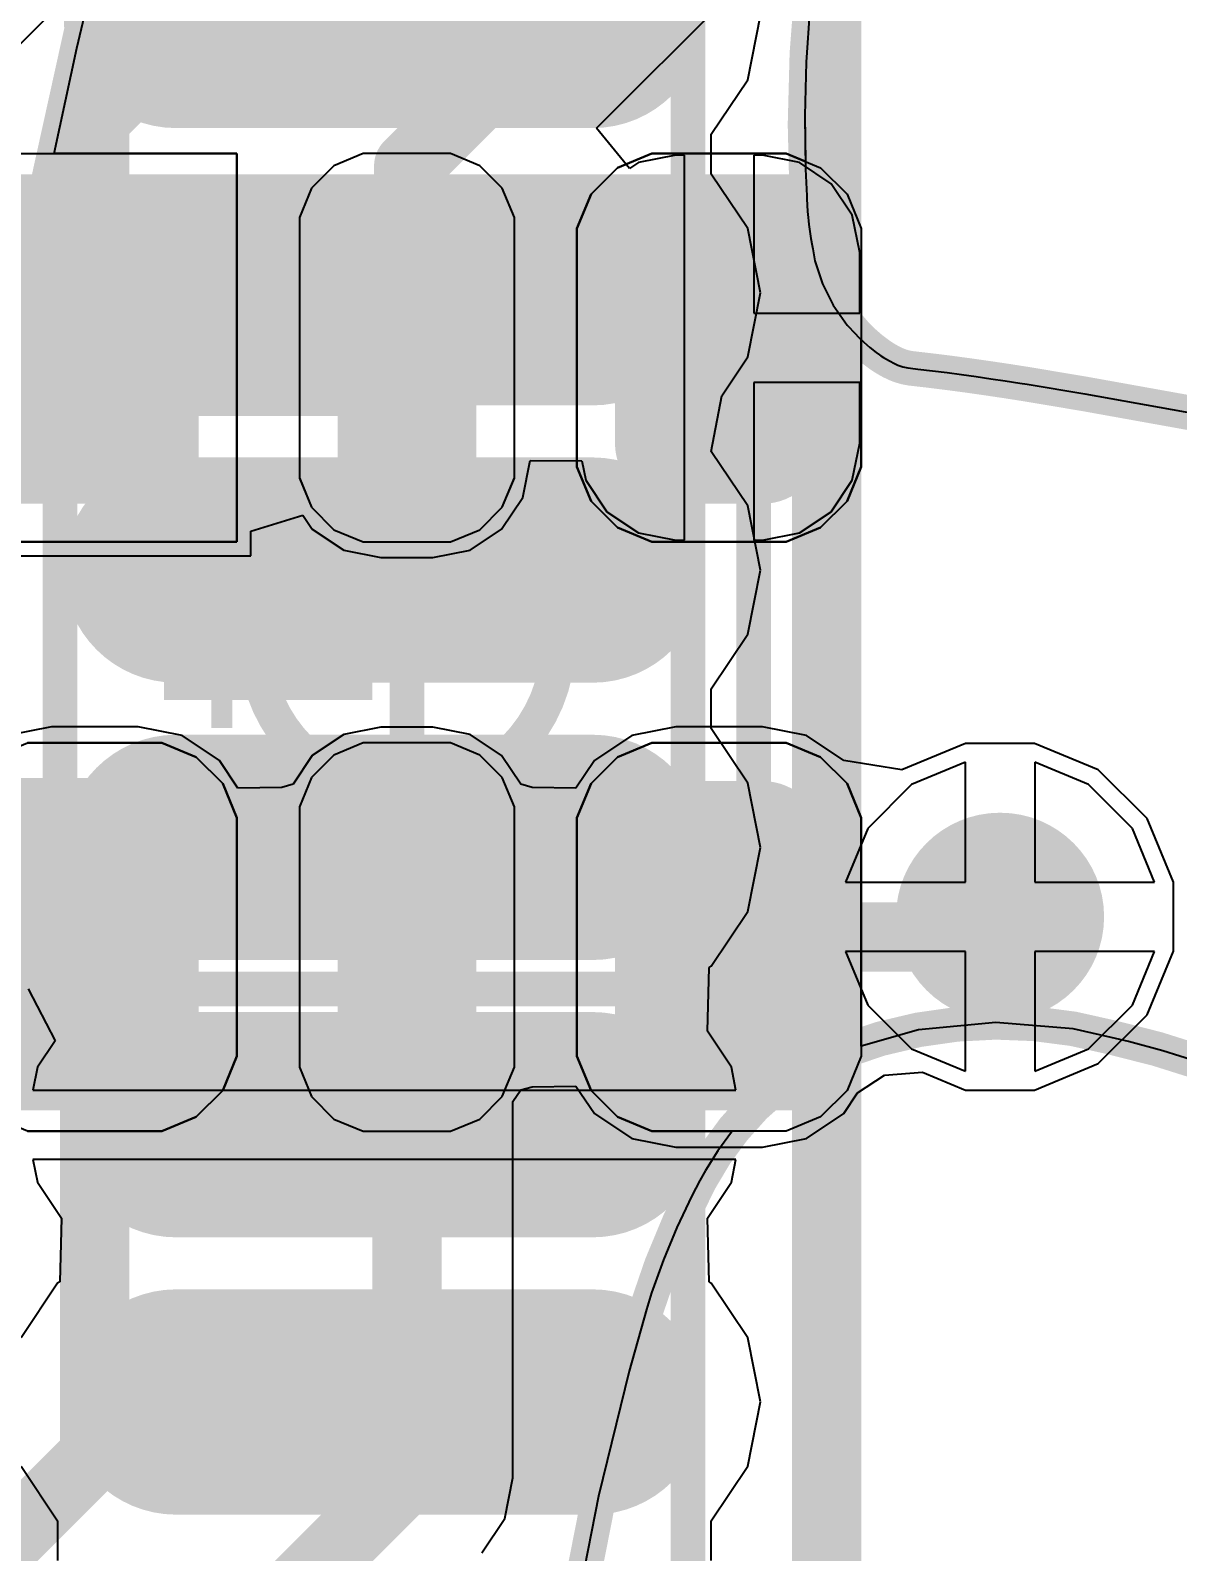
# Model space of a CAD drawing. Header units: inches. Extents: x -52 to 109, y 0 to 35.
# Drawn here: x 60.705 to 64.012, y 10.168 to 14.557 of the extents above; entities that cross this region are included whole.
import ezdxf

# ---------------------------------------------------------------- set-up
doc = ezdxf.new("R2010")
doc.units = ezdxf.units.IN
for name, color, linetype in [('Bottom 3D Body', 216, 'Continuous'), ('Bottom Layer', 5, 'Continuous'), ('Bottom Overlay', 54, 'Continuous'), ('Bottom Paste', 16, 'Continuous'), ('Bottom Solder', 6, 'Continuous'), ('Mechanical 1', 6, 'Continuous'), ('Mechanical 4', 56, 'Continuous'), ('Top Component Outline', 56, 'Continuous'), ('Top Courtyard', 56, 'Continuous'), ('Top Layer', 1, 'Continuous'), ('Top Overlay', 2, 'Continuous'), ('Top Paste', 8, 'Continuous'), ('Top Solder', 216, 'Continuous'), ('Via Holes', 16, 'Continuous')]:
    doc.layers.add(name, color=color, linetype=linetype)
doc.styles.add('Arial', font='', dxfattribs={"height": 0.2})
doc.styles.get('Arial').set_extended_font_data('Arial')

# ---------------------------------------------------------------- blocks, each defined once
blk = doc.blocks.new('APA_RGB_LED_2020_373')
at = {"layer": 'Top Layer'}
h = blk.add_hatch(color=1, dxfattribs=at)
edge = h.paths.add_edge_path()
edge.add_arc((-1.125, 1.025), 0.125, 90, 180)
edge.add_line((-1.25, 1.025), (-1.25, 0.775))
edge.add_arc((-1.125, 0.775), 0.125, 180, 270)
edge.add_line((-1.125, 0.65), (-0.575, 0.65))
edge.add_arc((-0.575, 0.775), 0.125, 270, 360)
edge.add_line((-0.45, 0.775), (-0.45, 1.025))
edge.add_arc((-0.575, 1.025), 0.125, 0, 90)
edge.add_line((-0.575, 1.15), (-1.125, 1.15))
h = blk.add_hatch(color=1, dxfattribs=at)
edge = h.paths.add_edge_path()
edge.add_arc((0.575, 1.025), 0.125, 90, 180)
edge.add_line((0.45, 1.025), (0.45, 0.775))
edge.add_arc((0.575, 0.775), 0.125, 180, 270)
edge.add_line((0.575, 0.65), (1.125, 0.65))
edge.add_arc((1.125, 0.775), 0.125, 270, 360)
edge.add_line((1.25, 0.775), (1.25, 1.025))
edge.add_arc((1.125, 1.025), 0.125, 0, 90)
edge.add_line((1.125, 1.15), (0.575, 1.15))
h = blk.add_hatch(color=1, dxfattribs=at)
edge = h.paths.add_edge_path()
edge.add_arc((-1.175, 0.075), 0.075, 90, 180)
edge.add_line((-1.25, 0.075), (-1.25, -0.075))
edge.add_arc((-1.175, -0.075), 0.075, 180, 270)
edge.add_line((-1.175, -0.15), (-0.525, -0.15))
edge.add_arc((-0.525, -0.075), 0.075, 270, 360)
edge.add_line((-0.45, -0.075), (-0.45, 0.075))
edge.add_arc((-0.525, 0.075), 0.075, 0, 90)
edge.add_line((-0.525, 0.15), (-1.175, 0.15))
h = blk.add_hatch(color=1, dxfattribs=at)
edge = h.paths.add_edge_path()
edge.add_arc((0.525, 0.075), 0.075, 90, 180)
edge.add_line((0.45, 0.075), (0.45, -0.075))
edge.add_arc((0.525, -0.075), 0.075, 180, 270)
edge.add_line((0.525, -0.15), (1.175, -0.15))
edge.add_arc((1.175, -0.075), 0.075, 270, 360)
edge.add_line((1.25, -0.075), (1.25, 0.075))
edge.add_arc((1.175, 0.075), 0.075, 0, 90)
edge.add_line((1.175, 0.15), (0.525, 0.15))
blk.add_hatch(color=1, dxfattribs=at).paths.add_polyline_path([(-1.25, -0.65), (-0.45, -0.65), (-0.45, -1.15), (-1.25, -1.15)])
h = blk.add_hatch(color=1, dxfattribs=at)
edge = h.paths.add_edge_path()
edge.add_arc((0.575, -0.775), 0.125, 90, 180)
edge.add_line((0.45, -0.775), (0.45, -1.025))
edge.add_arc((0.575, -1.025), 0.125, 180, 270)
edge.add_line((0.575, -1.15), (1.125, -1.15))
edge.add_arc((1.125, -1.025), 0.125, 270, 360)
edge.add_line((1.25, -1.025), (1.25, -0.775))
edge.add_arc((1.125, -0.775), 0.125, 0, 90)
edge.add_line((1.125, -0.65), (0.575, -0.65))
at = {"layer": 'Top Paste'}
h = blk.add_hatch(color=8, dxfattribs=at)
edge = h.paths.add_edge_path()
edge.add_arc((-1.125, 1.025), 0.125, 90, 180)
edge.add_line((-1.25, 1.025), (-1.25, 0.775))
edge.add_arc((-1.125, 0.775), 0.125, 180, 270)
edge.add_line((-1.125, 0.65), (-0.575, 0.65))
edge.add_arc((-0.575, 0.775), 0.125, 270, 360)
edge.add_line((-0.45, 0.775), (-0.45, 1.025))
edge.add_arc((-0.575, 1.025), 0.125, 0, 90)
edge.add_line((-0.575, 1.15), (-1.125, 1.15))
h = blk.add_hatch(color=8, dxfattribs=at)
edge = h.paths.add_edge_path()
edge.add_arc((0.575, 1.025), 0.125, 90, 180)
edge.add_line((0.45, 1.025), (0.45, 0.775))
edge.add_arc((0.575, 0.775), 0.125, 180, 270)
edge.add_line((0.575, 0.65), (1.125, 0.65))
edge.add_arc((1.125, 0.775), 0.125, 270, 360)
edge.add_line((1.25, 0.775), (1.25, 1.025))
edge.add_arc((1.125, 1.025), 0.125, 0, 90)
edge.add_line((1.125, 1.15), (0.575, 1.15))
h = blk.add_hatch(color=8, dxfattribs=at)
edge = h.paths.add_edge_path()
edge.add_arc((-1.175, 0.075), 0.075, 90, 180)
edge.add_line((-1.25, 0.075), (-1.25, -0.075))
edge.add_arc((-1.175, -0.075), 0.075, 180, 270)
edge.add_line((-1.175, -0.15), (-0.525, -0.15))
edge.add_arc((-0.525, -0.075), 0.075, 270, 360)
edge.add_line((-0.45, -0.075), (-0.45, 0.075))
edge.add_arc((-0.525, 0.075), 0.075, 0, 90)
edge.add_line((-0.525, 0.15), (-1.175, 0.15))
h = blk.add_hatch(color=8, dxfattribs=at)
edge = h.paths.add_edge_path()
edge.add_arc((0.525, 0.075), 0.075, 90, 180)
edge.add_line((0.45, 0.075), (0.45, -0.075))
edge.add_arc((0.525, -0.075), 0.075, 180, 270)
edge.add_line((0.525, -0.15), (1.175, -0.15))
edge.add_arc((1.175, -0.075), 0.075, 270, 360)
edge.add_line((1.25, -0.075), (1.25, 0.075))
edge.add_arc((1.175, 0.075), 0.075, 0, 90)
edge.add_line((1.175, 0.15), (0.525, 0.15))
blk.add_hatch(color=8, dxfattribs=at).paths.add_polyline_path([(-1.25, -0.65), (-0.45, -0.65), (-0.45, -1.15), (-1.25, -1.15)])
h = blk.add_hatch(color=8, dxfattribs=at)
edge = h.paths.add_edge_path()
edge.add_arc((0.575, -0.775), 0.125, 90, 180)
edge.add_line((0.45, -0.775), (0.45, -1.025))
edge.add_arc((0.575, -1.025), 0.125, 180, 270)
edge.add_line((0.575, -1.15), (1.125, -1.15))
edge.add_arc((1.125, -1.025), 0.125, 270, 360)
edge.add_line((1.25, -1.025), (1.25, -0.775))
edge.add_arc((1.125, -0.775), 0.125, 0, 90)
edge.add_line((1.125, -0.65), (0.575, -0.65))
at = {"layer": 'Top Solder'}
h = blk.add_hatch(color=216, dxfattribs=at)
edge = h.paths.add_edge_path()
edge.add_arc((-1.125, 1.025), 0.175, 90, 180)
edge.add_line((-1.3, 1.025), (-1.3, 0.775))
edge.add_arc((-1.125, 0.775), 0.175, 180, 270)
edge.add_line((-1.125, 0.6), (-0.575, 0.6))
edge.add_arc((-0.575, 0.775), 0.175, 270, 360)
edge.add_line((-0.4, 0.775), (-0.4, 1.025))
edge.add_arc((-0.575, 1.025), 0.175, 0, 90)
edge.add_line((-0.575, 1.2), (-1.125, 1.2))
h = blk.add_hatch(color=216, dxfattribs=at)
edge = h.paths.add_edge_path()
edge.add_arc((0.575, 1.025), 0.175, 90, 180)
edge.add_line((0.4, 1.025), (0.4, 0.775))
edge.add_arc((0.575, 0.775), 0.175, 180, 270)
edge.add_line((0.575, 0.6), (1.125, 0.6))
edge.add_arc((1.125, 0.775), 0.175, 270, 360)
edge.add_line((1.3, 0.775), (1.3, 1.025))
edge.add_arc((1.125, 1.025), 0.175, 0, 90)
edge.add_line((1.125, 1.2), (0.575, 1.2))
h = blk.add_hatch(color=216, dxfattribs=at)
edge = h.paths.add_edge_path()
edge.add_arc((-1.175, 0.075), 0.125, 90, 180)
edge.add_line((-1.3, 0.075), (-1.3, -0.075))
edge.add_arc((-1.175, -0.075), 0.125, 180, 270)
edge.add_line((-1.175, -0.2), (-0.525, -0.2))
edge.add_arc((-0.525, -0.075), 0.125, 270, 360)
edge.add_line((-0.4, -0.075), (-0.4, 0.075))
edge.add_arc((-0.525, 0.075), 0.125, 0, 90)
edge.add_line((-0.525, 0.2), (-1.175, 0.2))
h = blk.add_hatch(color=216, dxfattribs=at)
edge = h.paths.add_edge_path()
edge.add_arc((0.525, 0.075), 0.125, 90, 180)
edge.add_line((0.4, 0.075), (0.4, -0.075))
edge.add_arc((0.525, -0.075), 0.125, 180, 270)
edge.add_line((0.525, -0.2), (1.175, -0.2))
edge.add_arc((1.175, -0.075), 0.125, 270, 360)
edge.add_line((1.3, -0.075), (1.3, 0.075))
edge.add_arc((1.175, 0.075), 0.125, 0, 90)
edge.add_line((1.175, 0.2), (0.525, 0.2))
blk.add_hatch(color=216, dxfattribs=at).paths.add_polyline_path([(-1.3, -0.6), (-0.4, -0.6), (-0.4, -1.2), (-1.3, -1.2)])
h = blk.add_hatch(color=216, dxfattribs=at)
edge = h.paths.add_edge_path()
edge.add_arc((0.575, -0.775), 0.175, 90, 180)
edge.add_line((0.4, -0.775), (0.4, -1.025))
edge.add_arc((0.575, -1.025), 0.175, 180, 270)
edge.add_line((0.575, -1.2), (1.125, -1.2))
edge.add_arc((1.125, -1.025), 0.175, 270, 360)
edge.add_line((1.3, -1.025), (1.3, -0.775))
edge.add_arc((1.125, -0.775), 0.175, 0, 90)
edge.add_line((1.125, -0.6), (0.575, -0.6))
at = {"layer": 'Top Component Outline'}
for points in [[(1, 1, 0.1, 0.1, 0), (-1, 1, 0.1, 0.1, 0)], [(-1, -1, 0.1, 0.1, 0), (-1, 1, 0.1, 0.1, 0)], [(1, -1, 0.1, 0.1, 0), (1, 1, 0.1, 0.1, 0)], [(1, -1, 0.1, 0.1, 0), (-1, -1, 0.1, 0.1, 0)]]:
    blk.add_lwpolyline(points, format="xyseb", dxfattribs=at)
for points in [[(-1.025, 1, 0.05, 0.05, 1), (-0.975, 1, 0.05, 0.05, 1)], [(-1.025, 1, 0.05, 0.05, 1), (-0.975, 1, 0.05, 0.05, 1)], [(0.975, 1, 0.05, 0.05, 1), (1.025, 1, 0.05, 0.05, 1)], [(0.975, 1, 0.05, 0.05, 1), (1.025, 1, 0.05, 0.05, 1)], [(-1.025, -1, 0.05, 0.05, 1), (-0.975, -1, 0.05, 0.05, 1)], [(-1.025, -1, 0.05, 0.05, 1), (-0.975, -1, 0.05, 0.05, 1)], [(0.975, -1, 0.05, 0.05, 1), (1.025, -1, 0.05, 0.05, 1)], [(0.975, -1, 0.05, 0.05, 1), (1.025, -1, 0.05, 0.05, 1)]]:
    blk.add_lwpolyline(points, format="xyseb", close=True, dxfattribs=at)
at = {"layer": 'Top Courtyard'}
for points in [[(-1.3, -1.2, 0.1, 0.1, 0), (-1.3, 1.2, 0.1, 0.1, 0)], [(1.3, 1.2, 0.1, 0.1, 0), (-1.3, 1.2, 0.1, 0.1, 0)], [(1.3, -1.2, 0.1, 0.1, 0), (1.3, 1.2, 0.1, 0.1, 0)], [(0, -0.5, 0.1, 0.1, 0), (0, 0.5, 0.1, 0.1, 0)], [(0.5, 0, 0.1, 0.1, 0), (-0.5, 0, 0.1, 0.1, 0)], [(1.3, -1.2, 0.1, 0.1, 0), (-1.3, -1.2, 0.1, 0.1, 0)]]:
    blk.add_lwpolyline(points, format="xyseb", dxfattribs=at)
for points in [[(-1.325, 1.2, 0.05, 0.05, 1), (-1.275, 1.2, 0.05, 0.05, 1)], [(-1.325, 1.2, 0.05, 0.05, 1), (-1.275, 1.2, 0.05, 0.05, 1)], [(1.275, 1.2, 0.05, 0.05, 1), (1.325, 1.2, 0.05, 0.05, 1)], [(1.275, 1.2, 0.05, 0.05, 1), (1.325, 1.2, 0.05, 0.05, 1)], [(-0.025, 0.5, 0.05, 0.05, 1), (0.025, 0.5, 0.05, 0.05, 1)], [(-0.525, 0, 0.05, 0.05, 1), (-0.475, 0, 0.05, 0.05, 1)], [(0.475, 0, 0.05, 0.05, 1), (0.525, 0, 0.05, 0.05, 1)], [(-0.025, -0.5, 0.05, 0.05, 1), (0.025, -0.5, 0.05, 0.05, 1)], [(-1.325, -1.2, 0.05, 0.05, 1), (-1.275, -1.2, 0.05, 0.05, 1)], [(-1.325, -1.2, 0.05, 0.05, 1), (-1.275, -1.2, 0.05, 0.05, 1)], [(1.275, -1.2, 0.05, 0.05, 1), (1.325, -1.2, 0.05, 0.05, 1)], [(1.275, -1.2, 0.05, 0.05, 1), (1.325, -1.2, 0.05, 0.05, 1)]]:
    blk.add_lwpolyline(points, format="xyseb", close=True, dxfattribs=at)
at = {"layer": 'Top Overlay'}
for p, q in [((-1.2929, 1.2689), (-1.1937, 1.31)), ((-1.1937, 1.31), (-1.14, 1.31)), ((-1.14, 1.31), (-1.14, 1.31)), ((-1.14, 1.31), (-0.56, 1.31)), ((-0.56, 1.31), (-0.5063, 1.31)), ((-0.5063, 1.31), (-0.4071, 1.2689)), ((0.4071, 1.2689), (0.5063, 1.31)), ((0.5063, 1.31), (0.56, 1.31)), ((0.56, 1.31), (0.56, 1.31)), ((0.56, 1.31), (1.14, 1.31)), ((1.14, 1.31), (1.1937, 1.31)), ((1.1937, 1.31), (1.2929, 1.2689)), ((-1.3689, 1.1929), (-1.2929, 1.2689)), ((-0.4071, 1.2689), (-0.3311, 1.1929)), ((0.3311, 1.1929), (0.4071, 1.2689)), ((1.2929, 1.2689), (1.3689, 1.1929)), ((-1.41, 1.0937), (-1.3689, 1.1929)), ((-0.3311, 1.1929), (-0.29, 1.0937)), ((0.29, 1.0937), (0.3311, 1.1929)), ((1.3689, 1.1929), (1.41, 1.0937)), ((-1.41, 1.04), (-1.41, 1.0937)), ((-0.29, 1.0937), (-0.29, 1.04)), ((0.29, 1.04), (0.29, 1.0937)), ((1.41, 1.0937), (1.41, 1.04)), ((-1.41, 0.76), (-1.41, 1.04)), ((-0.29, 1.04), (-0.29, 1.04)), ((-0.29, 1.04), (-0.29, 0.76)), ((0.29, 0.76), (0.29, 1.04)), ((1.41, 1.04), (1.41, 1.04)), ((1.41, 1.04), (1.41, 0.76)), ((-1.41, 0.76), (-1.41, 0.76)), ((-1.41, 0.7063), (-1.41, 0.76)), ((-0.29, 0.76), (-0.29, 0.7063)), ((0.29, 0.76), (0.29, 0.76)), ((0.29, 0.7063), (0.29, 0.76)), ((1.41, 0.76), (1.41, 0.7063)), ((-1.3689, 0.6071), (-1.41, 0.7063)), ((-0.29, 0.7063), (-0.3311, 0.6071)), ((0.3311, 0.6071), (0.29, 0.7063)), ((1.41, 0.7063), (1.3689, 0.6071)), ((-1.2929, 0.5311), (-1.3689, 0.6071)), ((-0.3311, 0.6071), (-0.4071, 0.5311)), ((0.4071, 0.5311), (0.3311, 0.6071)), ((1.3689, 0.6071), (1.2929, 0.5311)), ((-1.1937, 0.49), (-1.2929, 0.5311)), ((-0.4071, 0.5311), (-0.5063, 0.49)), ((0.5063, 0.49), (0.4071, 0.5311)), ((1.2929, 0.5311), (1.1937, 0.49)), ((-1.14, 0.49), (-1.1937, 0.49)), ((-0.56, 0.49), (-1.14, 0.49)), ((-0.5063, 0.49), (-0.56, 0.49)), ((-0.56, 0.49), (-0.56, 0.49)), ((0.56, 0.49), (0.5063, 0.49)), ((1.14, 0.49), (0.56, 0.49)), ((1.1937, 0.49), (1.14, 0.49)), ((1.14, 0.49), (1.14, 0.49)), ((-1.2258, 0.31), (-1.3103, 0.275)), ((-1.18, 0.31), (-1.2258, 0.31)), ((-0.52, 0.31), (-1.18, 0.31)), ((-0.4742, 0.31), (-0.52, 0.31)), ((-0.52, 0.31), (-0.52, 0.31)), ((-0.3897, 0.275), (-0.4742, 0.31)), ((0.4743, 0.31), (0.3897, 0.275)), ((0.52, 0.31), (0.4743, 0.31)), ((1.18, 0.31), (0.52, 0.31)), ((1.2258, 0.31), (1.18, 0.31)), ((1.18, 0.31), (1.18, 0.31)), ((1.3103, 0.275), (1.2258, 0.31)), ((-1.3103, 0.275), (-1.375, 0.2103)), ((-0.325, 0.2103), (-0.3897, 0.275)), ((0.3897, 0.275), (0.325, 0.2103)), ((1.375, 0.2103), (1.3103, 0.275)), ((-1.375, 0.2103), (-1.41, 0.1257)), ((-0.29, 0.1257), (-0.325, 0.2103)), ((0.325, 0.2103), (0.29, 0.1257)), ((1.41, 0.1257), (1.375, 0.2103)), ((-1.41, 0.1257), (-1.41, 0.08)), ((-0.29, 0.08), (-0.29, 0.1257)), ((0.29, 0.1257), (0.29, 0.08)), ((1.41, 0.08), (1.41, 0.1257)), ((-1.41, 0.08), (-1.41, -0.08)), ((-1.41, 0.08), (-1.41, 0.08)), ((-0.29, -0.08), (-0.29, 0.08)), ((0.29, 0.08), (0.29, -0.08)), ((0.29, 0.08), (0.29, 0.08)), ((1.41, -0.08), (1.41, 0.08)), ((-1.41, -0.08), (-1.41, -0.1258)), ((-0.29, -0.1258), (-0.29, -0.08)), ((-0.29, -0.08), (-0.29, -0.08)), ((0.29, -0.08), (0.29, -0.1258)), ((1.41, -0.1258), (1.41, -0.08)), ((1.41, -0.08), (1.41, -0.08)), ((-1.41, -0.1258), (-1.375, -0.2103)), ((-0.325, -0.2103), (-0.29, -0.1258)), ((0.29, -0.1258), (0.325, -0.2103)), ((1.375, -0.2103), (1.41, -0.1258)), ((-1.375, -0.2103), (-1.3103, -0.275)), ((-0.3897, -0.275), (-0.325, -0.2103)), ((0.325, -0.2103), (0.3897, -0.275)), ((1.3103, -0.275), (1.375, -0.2103)), ((-1.3103, -0.275), (-1.2258, -0.31)), ((-0.4742, -0.31), (-0.3897, -0.275)), ((0.3897, -0.275), (0.4743, -0.31)), ((1.2258, -0.31), (1.3103, -0.275)), ((-1.2258, -0.31), (-1.18, -0.31)), ((-1.18, -0.31), (-1.18, -0.31)), ((-1.18, -0.31), (-0.52, -0.31)), ((-0.52, -0.31), (-0.4742, -0.31)), ((0.4743, -0.31), (0.52, -0.31)), ((0.52, -0.31), (0.52, -0.31)), ((0.52, -0.31), (1.18, -0.31)), ((1.18, -0.31), (1.2258, -0.31)), ((-1.41, -1.31), (-1.41, -0.49)), ((-1.41, -0.49), (-0.29, -0.49)), ((-0.29, -0.49), (-0.29, -1.31)), ((0.4071, -0.5311), (0.5063, -0.49)), ((0.5063, -0.49), (0.56, -0.49)), ((0.56, -0.49), (0.56, -0.49)), ((0.56, -0.49), (1.14, -0.49)), ((1.14, -0.49), (1.1937, -0.49)), ((1.1937, -0.49), (1.2929, -0.5311)), ((0.3311, -0.6071), (0.4071, -0.5311)), ((1.2929, -0.5311), (1.3689, -0.6071)), ((0.29, -0.7063), (0.3311, -0.6071)), ((1.3689, -0.6071), (1.41, -0.7063)), ((0.29, -0.76), (0.29, -0.7063)), ((1.41, -0.7063), (1.41, -0.76)), ((0.29, -1.04), (0.29, -0.76)), ((1.41, -0.76), (1.41, -0.76)), ((1.41, -0.76), (1.41, -1.04)), ((0.29, -1.04), (0.29, -1.04)), ((0.29, -1.0937), (0.29, -1.04)), ((1.41, -1.04), (1.41, -1.0937)), ((0.3311, -1.1929), (0.29, -1.0937)), ((1.41, -1.0937), (1.3689, -1.1929)), ((0.4071, -1.2689), (0.3311, -1.1929)), ((1.3689, -1.1929), (1.2929, -1.2689)), ((0.5063, -1.31), (0.4071, -1.2689)), ((1.2929, -1.2689), (1.1937, -1.31)), ((-0.29, -1.31), (-1.41, -1.31)), ((0.56, -1.31), (0.5063, -1.31)), ((1.14, -1.31), (0.56, -1.31)), ((1.1937, -1.31), (1.14, -1.31)), ((1.14, -1.31), (1.14, -1.31))]:
    blk.add_line(p, q, dxfattribs=at)
at = {"layer": 'Top Courtyard', "style": 'Arial'}
blk.add_text('D47', height=0.6, dxfattribs=at).set_placement((-0.8, -0.7))
blk = doc.blocks.new('TQFP80P1200X1200X120_44N_B_447')
at = {"layer": 'Bottom Layer'}
h = blk.add_hatch(color=5, dxfattribs=at)
edge = h.paths.add_edge_path()
edge.add_arc((-2.4, -6.475), 0.275, 180, 360)
edge.add_line((-2.125, -6.475), (-2.125, -5.275))
edge.add_arc((-2.4, -5.275), 0.275, 0, 180)
edge.add_line((-2.675, -5.275), (-2.675, -6.475))
h = blk.add_hatch(color=5, dxfattribs=at)
edge = h.paths.add_edge_path()
edge.add_arc((-1.6, -6.475), 0.275, 180, 360)
edge.add_line((-1.325, -6.475), (-1.325, -5.275))
edge.add_arc((-1.6, -5.275), 0.275, 0, 180)
edge.add_line((-1.875, -5.275), (-1.875, -6.475))
h = blk.add_hatch(color=5, dxfattribs=at)
edge = h.paths.add_edge_path()
edge.add_arc((-0.8, -6.475), 0.275, 180, 360)
edge.add_line((-0.525, -6.475), (-0.525, -5.275))
edge.add_arc((-0.8, -5.275), 0.275, 0, 180)
edge.add_line((-1.075, -5.275), (-1.075, -6.475))
h = blk.add_hatch(color=5, dxfattribs=at)
edge = h.paths.add_edge_path()
edge.add_arc((0, -6.475), 0.275, 180, 360)
edge.add_line((0.275, -6.475), (0.275, -5.275))
edge.add_arc((0, -5.275), 0.275, 0, 180)
edge.add_line((-0.275, -5.275), (-0.275, -6.475))
h = blk.add_hatch(color=5, dxfattribs=at)
edge = h.paths.add_edge_path()
edge.add_arc((0.8, -6.475), 0.275, 180, 360)
edge.add_line((1.075, -6.475), (1.075, -5.275))
edge.add_arc((0.8, -5.275), 0.275, 0, 180)
edge.add_line((0.525, -5.275), (0.525, -6.475))
h = blk.add_hatch(color=5, dxfattribs=at)
edge = h.paths.add_edge_path()
edge.add_arc((1.6, -6.475), 0.275, 180, 360)
edge.add_line((1.875, -6.475), (1.875, -5.275))
edge.add_arc((1.6, -5.275), 0.275, 0, 180)
edge.add_line((1.325, -5.275), (1.325, -6.475))
at = {"layer": 'Bottom Paste'}
h = blk.add_hatch(color=16, dxfattribs=at)
edge = h.paths.add_edge_path()
edge.add_arc((-2.4, -6.475), 0.275, 180, 360)
edge.add_line((-2.125, -6.475), (-2.125, -5.275))
edge.add_arc((-2.4, -5.275), 0.275, 0, 180)
edge.add_line((-2.675, -5.275), (-2.675, -6.475))
h = blk.add_hatch(color=16, dxfattribs=at)
edge = h.paths.add_edge_path()
edge.add_arc((-1.6, -6.475), 0.275, 180, 360)
edge.add_line((-1.325, -6.475), (-1.325, -5.275))
edge.add_arc((-1.6, -5.275), 0.275, 0, 180)
edge.add_line((-1.875, -5.275), (-1.875, -6.475))
h = blk.add_hatch(color=16, dxfattribs=at)
edge = h.paths.add_edge_path()
edge.add_arc((-0.8, -6.475), 0.275, 180, 360)
edge.add_line((-0.525, -6.475), (-0.525, -5.275))
edge.add_arc((-0.8, -5.275), 0.275, 0, 180)
edge.add_line((-1.075, -5.275), (-1.075, -6.475))
h = blk.add_hatch(color=16, dxfattribs=at)
edge = h.paths.add_edge_path()
edge.add_arc((0, -6.475), 0.275, 180, 360)
edge.add_line((0.275, -6.475), (0.275, -5.275))
edge.add_arc((0, -5.275), 0.275, 0, 180)
edge.add_line((-0.275, -5.275), (-0.275, -6.475))
h = blk.add_hatch(color=16, dxfattribs=at)
edge = h.paths.add_edge_path()
edge.add_arc((0.8, -6.475), 0.275, 180, 360)
edge.add_line((1.075, -6.475), (1.075, -5.275))
edge.add_arc((0.8, -5.275), 0.275, 0, 180)
edge.add_line((0.525, -5.275), (0.525, -6.475))
h = blk.add_hatch(color=16, dxfattribs=at)
edge = h.paths.add_edge_path()
edge.add_arc((1.6, -6.475), 0.275, 180, 360)
edge.add_line((1.875, -6.475), (1.875, -5.275))
edge.add_arc((1.6, -5.275), 0.275, 0, 180)
edge.add_line((1.325, -5.275), (1.325, -6.475))
at = {"layer": 'Bottom Solder'}
h = blk.add_hatch(color=6, dxfattribs=at)
edge = h.paths.add_edge_path()
edge.add_arc((-2.4, -6.475), 0.325, 180, 360)
edge.add_line((-2.075, -6.475), (-2.075, -5.275))
edge.add_arc((-2.4, -5.275), 0.325, 0, 180)
edge.add_line((-2.725, -5.275), (-2.725, -6.475))
h = blk.add_hatch(color=6, dxfattribs=at)
edge = h.paths.add_edge_path()
edge.add_arc((-1.6, -6.475), 0.325, 180, 360)
edge.add_line((-1.275, -6.475), (-1.275, -5.275))
edge.add_arc((-1.6, -5.275), 0.325, 0, 180)
edge.add_line((-1.925, -5.275), (-1.925, -6.475))
h = blk.add_hatch(color=6, dxfattribs=at)
edge = h.paths.add_edge_path()
edge.add_arc((-0.8, -6.475), 0.325, 180, 360)
edge.add_line((-0.475, -6.475), (-0.475, -5.275))
edge.add_arc((-0.8, -5.275), 0.325, 0, 180)
edge.add_line((-1.125, -5.275), (-1.125, -6.475))
h = blk.add_hatch(color=6, dxfattribs=at)
edge = h.paths.add_edge_path()
edge.add_arc((0, -6.475), 0.325, 180, 360)
edge.add_line((0.325, -6.475), (0.325, -5.275))
edge.add_arc((0, -5.275), 0.325, 0, 180)
edge.add_line((-0.325, -5.275), (-0.325, -6.475))
h = blk.add_hatch(color=6, dxfattribs=at)
edge = h.paths.add_edge_path()
edge.add_arc((0.8, -6.475), 0.325, 180, 360)
edge.add_line((1.125, -6.475), (1.125, -5.275))
edge.add_arc((0.8, -5.275), 0.325, 0, 180)
edge.add_line((0.475, -5.275), (0.475, -6.475))
h = blk.add_hatch(color=6, dxfattribs=at)
edge = h.paths.add_edge_path()
edge.add_arc((1.6, -6.475), 0.325, 180, 360)
edge.add_line((1.925, -6.475), (1.925, -5.275))
edge.add_arc((1.6, -5.275), 0.325, 0, 180)
edge.add_line((1.275, -5.275), (1.275, -6.475))
at = {"layer": 'Bottom 3D Body'}
blk.add_lwpolyline([(5, -5, 0.1, 0.1, 0), (-5, -5, 0.1, 0.1, 0)], format="xyseb", dxfattribs=at)
at = {"layer": 'Bottom Overlay'}
blk.add_lwpolyline([(4.6, -4.6, 0.2, 0.2, 0), (-4.6, -4.6, 0.2, 0.2, 0)], format="xyseb", dxfattribs=at)

msp = doc.modelspace()

# ---------------------------------------------------------------- hatches: boundary and pattern name
at = {"layer": 'Bottom Layer'}
h = msp.add_hatch(color=5, dxfattribs=at)
edge = h.paths.add_edge_path()
edge.add_arc((63.5, 12), 0.3, 0, 360)
at = {"layer": 'Top Layer'}
h = msp.add_hatch(color=1, dxfattribs=at)
edge = h.paths.add_edge_path()
edge.add_arc((63.5, 12), 0.3, 0, 360)
at = {"layer": 'Via Holes'}
h = msp.add_hatch(color=7, dxfattribs=at)
edge = h.paths.add_edge_path()
edge.add_arc((63.5, 12), 0.15, 0, 360)

# ---------------------------------------------------------------- linework, layer by layer
at = {"layer": 'Bottom Layer'}
for p, q in [((62.7724, 14.4147), (62.8093, 14.6)), ((62.6675, 14.2575), (62.7724, 14.4147)), ((62.6675, 14.1425), (62.6675, 14.2575)), ((62.7724, 13.9853), (62.6675, 14.1425)), ((62.8093, 13.8), (62.7724, 13.9853)), ((62.7724, 13.6147), (62.8093, 13.8)), ((62.6976, 13.5027), (62.7724, 13.6147)), ((62.6675, 13.3425), (62.6976, 13.5027)), ((62.7724, 13.1853), (62.6675, 13.3425)), ((62.8093, 13), (62.7724, 13.1853)), ((62.7724, 12.8147), (62.8093, 13)), ((62.6675, 12.6576), (62.7724, 12.8147)), ((62.6675, 12.5425), (62.6675, 12.6576)), ((62.7724, 12.3853), (62.6675, 12.5425)), ((63.4, 12.4457), (63.2451, 12.3815)), ((63.4, 12.1), (63.4, 12.4457)), ((63.7549, 12.3815), (63.6, 12.4457)), ((63.6, 12.4457), (63.6, 12.1)), ((62.8093, 12.2), (62.7724, 12.3853)), ((63.2451, 12.3815), (63.1185, 12.2549)), ((63.8815, 12.2549), (63.7549, 12.3815)), ((63.1185, 12.2549), (63.0543, 12.1)), ((63.9457, 12.1), (63.8815, 12.2549)), ((62.7724, 12.0147), (62.8093, 12.2)), ((63.0543, 12.1), (63.4, 12.1)), ((63.6, 12.1), (63.9457, 12.1)), ((62.6675, 11.8576), (62.7724, 12.0147)), ((63.4, 11.9), (63.0543, 11.9)), ((63.0543, 11.9), (63.1185, 11.7451)), ((63.4, 11.5543), (63.4, 11.9)), ((63.9457, 11.9), (63.6, 11.9)), ((63.6, 11.9), (63.6, 11.5543)), ((63.8815, 11.7451), (63.9457, 11.9)), ((62.6561, 11.6695), (62.6611, 11.8533)), ((62.6611, 11.8533), (62.6675, 11.8576)), ((60.6975, 11.7922), (60.7757, 11.6422)), ((63.1185, 11.7451), (63.2451, 11.6185)), ((63.7549, 11.6185), (63.8815, 11.7451)), ((60.7757, 11.6422), (60.7247, 11.5658)), ((62.7253, 11.5658), (62.6561, 11.6695)), ((63.2451, 11.6185), (63.4, 11.5543)), ((63.6, 11.5543), (63.7549, 11.6185)), ((60.7247, 11.5658), (60.7116, 11.5)), ((62.7384, 11.5), (62.7253, 11.5658)), ((60.7116, 11.5), (61.725, 11.5)), ((61.725, 11.5), (62.7384, 11.5)), ((61.725, 11.3), (60.7116, 11.3)), ((60.7116, 11.3), (60.7247, 11.2342)), ((62.7384, 11.3), (61.725, 11.3)), ((62.7253, 11.2342), (62.7384, 11.3)), ((60.7247, 11.2342), (60.7939, 11.1305)), ((62.6561, 11.1305), (62.7253, 11.2342)), ((60.7939, 11.1305), (60.7889, 10.9467)), ((62.6611, 10.9467), (62.6561, 11.1305)), ((60.7825, 10.9425), (60.6776, 10.7853)), ((60.7889, 10.9467), (60.7825, 10.9425)), ((62.6675, 10.9425), (62.6611, 10.9467)), ((62.7724, 10.7853), (62.6675, 10.9425)), ((62.8093, 10.6), (62.7724, 10.7853)), ((62.7724, 10.4147), (62.8093, 10.6)), ((60.6776, 10.4147), (60.7825, 10.2576)), ((62.6675, 10.2576), (62.7724, 10.4147)), ((60.7825, 10.2576), (60.7825, 10.1425)), ((62.6675, 10.1425), (62.6675, 10.2576))]:
    msp.add_line(p, q, dxfattribs=at)
msp.add_lwpolyline([(59.85, 12.2, 0.4, 0.4, 0), (61.725, 12.2, 0.4, 0.4, 0)], format="xyseb", dxfattribs=at)
msp.add_lwpolyline([(61.625, 12.2, 0.2, 0.2, 1), (61.825, 12.2, 0.2, 0.2, 1)], format="xyseb", close=True, dxfattribs=at)
at = {"layer": 'Mechanical 1'}
for points in [[(61.3866, 12.9584, 0.1, 0.1, -0.303348), (61.7899, 13.2278, 0.1, 0.1, 0)], [(61.7899, 13.2278, 0.1, 0.1, -0.198912), (62.0985, 13.1, 0.1, 0.1, 0)], [(62.0985, 13.1, 0.1, 0.1, -0.198911), (62.2263, 12.7913, 0.1, 0.1, 0)], [(61.4812, 12.4827, 0.1, 0.1, -0.303347), (61.3866, 12.9584, 0.1, 0.1, 0)], [(62.2263, 12.7913, 0.1, 0.1, -0.303346), (61.9569, 12.3881, 0.1, 0.1, 0)], [(61.9569, 12.3881, 0.1, 0.1, -0.303347), (61.4812, 12.4827, 0.1, 0.1, 0)]]:
    msp.add_lwpolyline(points, format="xyseb", dxfattribs=at)
for points in [[(61.7649, 13.2278, 0.05, 0.05, 1), (61.8149, 13.2278, 0.05, 0.05, 1)], [(61.7649, 13.2278, 0.05, 0.05, 1), (61.8149, 13.2278, 0.05, 0.05, 1)], [(62.0735, 13.1, 0.05, 0.05, 1), (62.1235, 13.1, 0.05, 0.05, 1)], [(62.0735, 13.1, 0.05, 0.05, 1), (62.1235, 13.1, 0.05, 0.05, 1)], [(61.3616, 12.9584, 0.05, 0.05, 1), (61.4116, 12.9584, 0.05, 0.05, 1)], [(61.3616, 12.9584, 0.05, 0.05, 1), (61.4116, 12.9584, 0.05, 0.05, 1)], [(62.2013, 12.7913, 0.05, 0.05, 1), (62.2513, 12.7913, 0.05, 0.05, 1)], [(62.2013, 12.7913, 0.05, 0.05, 1), (62.2513, 12.7913, 0.05, 0.05, 1)], [(61.4562, 12.4827, 0.05, 0.05, 1), (61.5062, 12.4827, 0.05, 0.05, 1)], [(61.4562, 12.4827, 0.05, 0.05, 1), (61.5062, 12.4827, 0.05, 0.05, 1)], [(61.9319, 12.3881, 0.05, 0.05, 1), (61.9819, 12.3881, 0.05, 0.05, 1)], [(61.9319, 12.3881, 0.05, 0.05, 1), (61.9819, 12.3881, 0.05, 0.05, 1)]]:
    msp.add_lwpolyline(points, format="xyseb", close=True, dxfattribs=at)
at = {"layer": 'Mechanical 4'}
for points in [[(60.4798, 12.6963, 0.1, 0.1, -0.013464), (60.897, 14.7612, 0.1, 0.1, 0)], [(62.9428, 14.0799, 0.1, 0.1, -0.037784), (62.959, 14.6953, 0.1, 0.1, 0)], [(62.9477, 14.0076, 0.1, 0.1, -0.015246), (62.9428, 14.0799, 0.1, 0.1, 0)], [(62.9599, 13.9264, 0.1, 0.1, -0.025683), (62.9477, 14.0076, 0.1, 0.1, 0)], [(63.0834, 13.6816, 0.1, 0.1, -0.147714), (62.9599, 13.9264, 0.1, 0.1, 0)], [(63.1524, 13.6212, 0.1, 0.1, -0.053992), (63.0834, 13.6816, 0.1, 0.1, 0)], [(63.1852, 13.6012, 0.1, 0.1, -0.031113), (63.1524, 13.6212, 0.1, 0.1, 0)], [(63.2415, 13.5821, 0.1, 0.1, -0.089855), (63.1852, 13.6012, 0.1, 0.1, 0)], [(63.2415, 13.5821, 0.1, 0.1, -0.00711), (63.4103, 13.5611, 0.1, 0.1, 0)], [(63.4103, 13.5611, 0.1, 0.1, -0.005286), (63.578, 13.536, 0.1, 0.1, 0)], [(63.578, 13.536, 0.1, 0.1, 0), (63.7442, 13.5081, 0.1, 0.1, 0)], [(63.7442, 13.5081, 0.1, 0.1, 0), (64.0712, 13.4493, 0.1, 0.1, 0)], [(62.9467, 11.5674, 0.1, 0.1, -0.182635), (63.8201, 11.6522, 0.1, 0.1, 0)], [(63.8201, 11.6522, 0.1, 0.1, -0.042264), (64.2123, 11.5286, 0.1, 0.1, 0)], [(62.7914, 11.4528, 0.1, 0.1, -0.07035), (62.9467, 11.5674, 0.1, 0.1, 0)], [(62.6345, 11.239, 0.1, 0.1, -0.072791), (62.7914, 11.4528, 0.1, 0.1, 0)], [(62.48, 10.8669, 0.1, 0.1, -0.047639), (62.6345, 11.239, 0.1, 0.1, 0)], [(62.1932, 9.4122, 0.1, 0.1, -0.044059), (62.48, 10.8669, 0.1, 0.1, 0)]]:
    msp.add_lwpolyline(points, format="xyseb", dxfattribs=at)
for points in [[(62.9178, 14.0799, 0.05, 0.05, 1), (62.9678, 14.0799, 0.05, 0.05, 1)], [(62.9178, 14.0799, 0.05, 0.05, 1), (62.9678, 14.0799, 0.05, 0.05, 1)], [(62.9227, 14.0076, 0.05, 0.05, 1), (62.9727, 14.0076, 0.05, 0.05, 1)], [(62.9227, 14.0076, 0.05, 0.05, 1), (62.9727, 14.0076, 0.05, 0.05, 1)], [(62.9349, 13.9264, 0.05, 0.05, 1), (62.9849, 13.9264, 0.05, 0.05, 1)], [(62.9349, 13.9264, 0.05, 0.05, 1), (62.9849, 13.9264, 0.05, 0.05, 1)], [(63.0584, 13.6816, 0.05, 0.05, 1), (63.1084, 13.6816, 0.05, 0.05, 1)], [(63.0584, 13.6816, 0.05, 0.05, 1), (63.1084, 13.6816, 0.05, 0.05, 1)], [(63.1274, 13.6212, 0.05, 0.05, 1), (63.1774, 13.6212, 0.05, 0.05, 1)], [(63.1274, 13.6212, 0.05, 0.05, 1), (63.1774, 13.6212, 0.05, 0.05, 1)], [(63.1602, 13.6012, 0.05, 0.05, 1), (63.2102, 13.6012, 0.05, 0.05, 1)], [(63.1602, 13.6012, 0.05, 0.05, 1), (63.2102, 13.6012, 0.05, 0.05, 1)], [(63.2165, 13.5821, 0.05, 0.05, 1), (63.2665, 13.5821, 0.05, 0.05, 1)], [(63.2165, 13.5821, 0.05, 0.05, 1), (63.2665, 13.5821, 0.05, 0.05, 1)], [(63.3853, 13.5611, 0.05, 0.05, 1), (63.4353, 13.5611, 0.05, 0.05, 1)], [(63.3853, 13.5611, 0.05, 0.05, 1), (63.4353, 13.5611, 0.05, 0.05, 1)], [(63.553, 13.536, 0.05, 0.05, 1), (63.603, 13.536, 0.05, 0.05, 1)], [(63.553, 13.536, 0.05, 0.05, 1), (63.603, 13.536, 0.05, 0.05, 1)], [(63.7192, 13.5081, 0.05, 0.05, 1), (63.7692, 13.5081, 0.05, 0.05, 1)], [(63.7192, 13.5081, 0.05, 0.05, 1), (63.7692, 13.5081, 0.05, 0.05, 1)], [(63.7951, 11.6522, 0.05, 0.05, 1), (63.8451, 11.6522, 0.05, 0.05, 1)], [(63.7951, 11.6522, 0.05, 0.05, 1), (63.8451, 11.6522, 0.05, 0.05, 1)], [(62.9217, 11.5674, 0.05, 0.05, 1), (62.9717, 11.5674, 0.05, 0.05, 1)], [(62.9217, 11.5674, 0.05, 0.05, 1), (62.9717, 11.5674, 0.05, 0.05, 1)], [(62.7664, 11.4528, 0.05, 0.05, 1), (62.8164, 11.4528, 0.05, 0.05, 1)], [(62.7664, 11.4528, 0.05, 0.05, 1), (62.8164, 11.4528, 0.05, 0.05, 1)], [(62.6095, 11.239, 0.05, 0.05, 1), (62.6595, 11.239, 0.05, 0.05, 1)], [(62.6095, 11.239, 0.05, 0.05, 1), (62.6595, 11.239, 0.05, 0.05, 1)], [(62.455, 10.8669, 0.05, 0.05, 1), (62.505, 10.8669, 0.05, 0.05, 1)], [(62.455, 10.8669, 0.05, 0.05, 1), (62.505, 10.8669, 0.05, 0.05, 1)]]:
    msp.add_lwpolyline(points, format="xyseb", close=True, dxfattribs=at)
at = {"layer": 'Top Layer'}
for p, q in [((61.2882, 15.1311), (60.6736, 14.5164)), ((62.3363, 14.2747), (62.7104, 14.6488)), ((62.4319, 14.1582), (62.3363, 14.2747)), ((62.4576, 14.1754), (62.4319, 14.1582)), ((62.5649, 14.1967), (62.4576, 14.1754)), ((62.5899, 14.1967), (62.5649, 14.1967)), ((62.5899, 13.6413), (62.5899, 14.1967)), ((62.8149, 14.1967), (62.7899, 14.1967)), ((62.7899, 14.1967), (62.7899, 13.7413)), ((62.9222, 14.1754), (62.8149, 14.1967)), ((63.0131, 14.1146), (62.9222, 14.1754)), ((63.0739, 14.0236), (63.0131, 14.1146)), ((63.0953, 13.9163), (63.0739, 14.0236)), ((63.0953, 13.7413), (63.0953, 13.9163)), ((62.7899, 13.7413), (63.0953, 13.7413)), ((62.5899, 13.086), (62.5899, 13.6413)), ((63.0953, 13.5413), (62.7899, 13.5413)), ((62.7899, 13.5413), (62.7899, 13.086)), ((63.0953, 13.3663), (63.0953, 13.5413)), ((63.0739, 13.259), (63.0953, 13.3663)), ((62.1239, 13.209), (62.1453, 13.3163)), ((62.1453, 13.3163), (62.2947, 13.315)), ((62.2947, 13.315), (62.3058, 13.259)), ((62.3058, 13.259), (62.3666, 13.1681)), ((63.0131, 13.1681), (63.0739, 13.259)), ((62.0631, 13.1181), (62.1239, 13.209)), ((62.3666, 13.1681), (62.4576, 13.1073)), ((62.9222, 13.1073), (63.0131, 13.1681)), ((61.3399, 13.1126), (61.4899, 13.1581)), ((61.4899, 13.1581), (61.5166, 13.1181)), ((61.3399, 13.0413), (61.3399, 13.1126)), ((61.5166, 13.1181), (61.6076, 13.0573)), ((61.9722, 13.0573), (62.0631, 13.1181)), ((62.4576, 13.1073), (62.5649, 13.086)), ((62.5649, 13.086), (62.5899, 13.086)), ((62.7899, 13.086), (62.8149, 13.086)), ((62.8149, 13.086), (62.9222, 13.1073)), ((60.4399, 13.0413), (61.3399, 13.0413)), ((61.6076, 13.0573), (61.7149, 13.036)), ((61.7149, 13.036), (61.8649, 13.036)), ((61.8649, 13.036), (61.9722, 13.0573)), ((60.7649, 12.5477), (60.6381, 12.5225)), ((61.0149, 12.5477), (60.7649, 12.5477)), ((61.1417, 12.5225), (61.0149, 12.5477)), ((61.2492, 12.4507), (61.1417, 12.5225)), ((61.6076, 12.5254), (61.5166, 12.4646)), ((61.7149, 12.5467), (61.6076, 12.5254)), ((61.8649, 12.5467), (61.7149, 12.5467)), ((61.9722, 12.5254), (61.8649, 12.5467)), ((62.0631, 12.4646), (61.9722, 12.5254)), ((62.4381, 12.5225), (62.3306, 12.4507)), ((62.5649, 12.5477), (62.4381, 12.5225)), ((62.8149, 12.5477), (62.5649, 12.5477)), ((62.9417, 12.5225), (62.8149, 12.5477)), ((63.0492, 12.4507), (62.9417, 12.5225)), ((61.5166, 12.4646), (61.4616, 12.3822)), ((62.1182, 12.3822), (62.0631, 12.4646)), ((63.4005, 12.5), (63.2168, 12.4239)), ((63.5995, 12.5), (63.4005, 12.5)), ((63.7832, 12.4239), (63.5995, 12.5)), ((61.3024, 12.371), (61.2492, 12.4507)), ((62.3306, 12.4507), (62.2774, 12.371)), ((63.2168, 12.4239), (63.0492, 12.4507)), ((63.9239, 12.2832), (63.7832, 12.4239)), ((61.4616, 12.3822), (61.429, 12.3732)), ((62.1507, 12.3732), (62.1182, 12.3822)), ((61.429, 12.3732), (61.3024, 12.371)), ((62.2774, 12.371), (62.1507, 12.3732)), ((64, 12.0995), (63.9239, 12.2832)), ((64, 11.9005), (64, 12.0995)), ((63.9239, 11.7168), (64, 11.9005)), ((63.7832, 11.5761), (63.9239, 11.7168)), ((63.0891, 11.4917), (63.1667, 11.543)), ((63.1667, 11.543), (63.2763, 11.5515)), ((63.2763, 11.5515), (63.4005, 11.5)), ((63.5995, 11.5), (63.7832, 11.5761)), ((62.0957, 11.4669), (62.1182, 11.5004)), ((62.1182, 11.5004), (62.1507, 11.5095)), ((62.1507, 11.5095), (62.2774, 11.5116)), ((62.2774, 11.5116), (62.3306, 11.432)), ((63.4005, 11.5), (63.5995, 11.5)), ((62.0957, 10.3809), (62.0957, 11.4669)), ((63.0492, 11.432), (63.0891, 11.4917)), ((62.3306, 11.432), (62.4381, 11.3602)), ((62.9417, 11.3602), (63.0492, 11.432)), ((62.4381, 11.3602), (62.5649, 11.335)), ((62.5649, 11.335), (62.8149, 11.335)), ((62.8149, 11.335), (62.9417, 11.3602)), ((62.0725, 10.2638), (62.0957, 10.3809)), ((62.0062, 10.1646), (62.0725, 10.2638))]:
    msp.add_line(p, q, dxfattribs=at)
for points in [[(60.8899, 14.3001, 0.2, 0.2, 0), (61.5941, 15.0044, 0.2, 0.2, 0)], [(61.7952, 14.1663, 0.2, 0.2, 0), (62.4941, 14.8651, 0.2, 0.2, 0)], [(60.8899, 13.6413, 0.2, 0.2, 0), (60.8899, 14.3001, 0.2, 0.2, 0)], [(61.7952, 13.6467, 0.2, 0.2, 0), (61.7952, 14.1663, 0.2, 0.2, 0)], [(61.7899, 13.6413, 0.2, 0.2, 0), (61.7952, 13.6467, 0.2, 0.2, 0)], [(63.4413, 11.9413, 0.2, 0.2, 0), (63.5, 12, 0.2, 0.2, 0)], [(60.8899, 10.4475, 0.2, 0.2, 0), (60.8899, 11.9413, 0.2, 0.2, 0)], [(61.7899, 10.3809, 0.2, 0.2, 0), (61.7899, 11.9413, 0.2, 0.2, 0)], [(62.6899, 11.9413, 0.2, 0.2, 0), (63.4413, 11.9413, 0.2, 0.2, 0)], [(60.0067, 9.5644, 0.2, 0.2, 0), (60.8899, 10.4475, 0.2, 0.2, 0)], [(60.9067, 9.4977, 0.2, 0.2, 0), (61.7899, 10.3809, 0.2, 0.2, 0)]]:
    msp.add_lwpolyline(points, format="xyseb", dxfattribs=at)
for points in [[(60.8399, 14.3001, 0.1, 0.1, 1), (60.9399, 14.3001, 0.1, 0.1, 1)], [(60.8399, 14.3001, 0.1, 0.1, 1), (60.9399, 14.3001, 0.1, 0.1, 1)], [(61.7452, 14.1663, 0.1, 0.1, 1), (61.8452, 14.1663, 0.1, 0.1, 1)], [(61.7452, 14.1663, 0.1, 0.1, 1), (61.8452, 14.1663, 0.1, 0.1, 1)], [(60.8399, 13.6413, 0.1, 0.1, 1), (60.9399, 13.6413, 0.1, 0.1, 1)], [(61.7399, 13.6413, 0.1, 0.1, 1), (61.8399, 13.6413, 0.1, 0.1, 1)], [(61.7452, 13.6467, 0.1, 0.1, 1), (61.8452, 13.6467, 0.1, 0.1, 1)], [(61.7452, 13.6467, 0.1, 0.1, 1), (61.8452, 13.6467, 0.1, 0.1, 1)], [(63.45, 12, 0.1, 0.1, 1), (63.55, 12, 0.1, 0.1, 1)], [(60.8399, 11.9413, 0.1, 0.1, 1), (60.9399, 11.9413, 0.1, 0.1, 1)], [(61.7399, 11.9413, 0.1, 0.1, 1), (61.8399, 11.9413, 0.1, 0.1, 1)], [(62.6399, 11.9413, 0.1, 0.1, 1), (62.7399, 11.9413, 0.1, 0.1, 1)], [(63.3913, 11.9413, 0.1, 0.1, 1), (63.4913, 11.9413, 0.1, 0.1, 1)], [(63.3913, 11.9413, 0.1, 0.1, 1), (63.4913, 11.9413, 0.1, 0.1, 1)], [(60.8399, 10.4475, 0.1, 0.1, 1), (60.9399, 10.4475, 0.1, 0.1, 1)], [(60.8399, 10.4475, 0.1, 0.1, 1), (60.9399, 10.4475, 0.1, 0.1, 1)], [(61.7399, 10.3809, 0.1, 0.1, 1), (61.8399, 10.3809, 0.1, 0.1, 1)], [(61.7399, 10.3809, 0.1, 0.1, 1), (61.8399, 10.3809, 0.1, 0.1, 1)]]:
    msp.add_lwpolyline(points, format="xyseb", close=True, dxfattribs=at)
at = {"layer": 'Top Overlay'}
for p, q in [((60.8387, 14.5054), (60.8979, 14.7621)), ((62.9512, 14.6186), (62.9413, 14.4649)), ((62.9512, 14.6186), (62.9413, 14.4649)), ((60.773, 14.2013), (60.8387, 14.5054)), ((62.9413, 14.4649), (62.9373, 14.3109)), ((62.9413, 14.4649), (62.9373, 14.3109)), ((62.9373, 14.3109), (62.939, 14.1568)), ((62.9373, 14.3109), (62.9388, 14.1785)), ((61.2999, 14.2013), (60.773, 14.2013)), ((61.2999, 13.0813), (61.2999, 14.2013)), ((61.6641, 14.2013), (61.5796, 14.1663)), ((61.9156, 14.2013), (61.6641, 14.2013)), ((62.0001, 14.1663), (61.9156, 14.2013)), ((62.4962, 14.2013), (62.3969, 14.1602)), ((62.8836, 14.2013), (62.4962, 14.2013)), ((62.9388, 14.1785), (62.8836, 14.2013)), ((61.5796, 14.1663), (61.5149, 14.1016)), ((62.0648, 14.1016), (62.0001, 14.1663)), ((62.3969, 14.1602), (62.321, 14.0843)), ((62.939, 14.1568), (62.9428, 14.0799)), ((61.5149, 14.1016), (61.4799, 14.0171)), ((62.0999, 14.0171), (62.0648, 14.1016)), ((62.321, 14.0843), (62.2799, 13.985)), ((62.9428, 14.0799), (62.9432, 14.0708)), ((62.9432, 14.0708), (62.9441, 14.0527)), ((62.9441, 14.0527), (62.9453, 14.0346)), ((61.4799, 14.0171), (61.4799, 13.9713)), ((62.0999, 13.9713), (62.0999, 14.0171)), ((62.9453, 14.0346), (62.9468, 14.0166)), ((62.9468, 14.0166), (62.9477, 14.0076)), ((62.9477, 14.0076), (62.9487, 13.9973)), ((61.4799, 13.9713), (61.4799, 13.3113)), ((62.0999, 13.3113), (62.0999, 13.9713)), ((62.2799, 13.985), (62.2799, 13.9313)), ((62.9487, 13.9973), (62.9513, 13.9769)), ((62.9513, 13.9769), (62.9543, 13.9566)), ((62.9543, 13.9566), (62.9579, 13.9364)), ((62.2799, 13.9313), (62.2799, 13.3513)), ((62.9579, 13.9364), (62.9599, 13.9263)), ((62.9599, 13.9263), (62.966, 13.892)), ((62.966, 13.892), (62.9879, 13.826)), ((62.9879, 13.826), (63.0193, 13.7638)), ((63.0193, 13.7638), (63.0594, 13.7068)), ((63.0594, 13.7068), (63.0834, 13.6816)), ((63.0834, 13.6816), (63.0834, 13.6816)), ((63.0834, 13.6816), (63.0912, 13.6732)), ((63.0912, 13.6732), (63.1076, 13.6571)), ((63.0999, 13.3513), (63.0999, 13.6647)), ((63.0999, 13.6647), (63.1076, 13.6571)), ((63.1076, 13.6571), (63.1249, 13.642)), ((63.1076, 13.6571), (63.1249, 13.642)), ((63.1249, 13.642), (63.143, 13.6278)), ((63.1249, 13.642), (63.143, 13.6278)), ((63.143, 13.6278), (63.1524, 13.6212)), ((63.143, 13.6278), (63.1524, 13.6212)), ((63.1524, 13.6212), (63.1524, 13.6212)), ((63.1524, 13.6212), (63.1563, 13.6184)), ((63.1524, 13.6212), (63.1524, 13.6212)), ((63.1524, 13.6212), (63.1563, 13.6184)), ((63.1563, 13.6184), (63.1644, 13.6132)), ((63.1563, 13.6184), (63.1644, 13.6132)), ((63.1644, 13.6132), (63.1726, 13.6082)), ((63.1644, 13.6132), (63.1726, 13.6082)), ((63.1726, 13.6082), (63.181, 13.6035)), ((63.1726, 13.6082), (63.181, 13.6035)), ((63.181, 13.6035), (63.1852, 13.6012)), ((63.181, 13.6035), (63.1852, 13.6012)), ((63.1852, 13.6012), (63.1917, 13.5976)), ((63.1852, 13.6012), (63.1917, 13.5976)), ((63.1917, 13.5976), (63.2054, 13.5915)), ((63.1917, 13.5976), (63.2054, 13.5915)), ((63.2054, 13.5915), (63.2196, 13.5867)), ((63.2054, 13.5915), (63.2196, 13.5867)), ((63.2196, 13.5867), (63.2341, 13.5832)), ((63.2196, 13.5867), (63.2341, 13.5832)), ((63.2341, 13.5832), (63.2415, 13.5821)), ((63.2341, 13.5832), (63.2415, 13.5821)), ((63.2415, 13.5821), (63.2626, 13.5797)), ((63.2415, 13.5821), (63.2626, 13.5797)), ((63.2626, 13.5797), (63.3049, 13.5747)), ((63.2626, 13.5797), (63.3049, 13.5747)), ((63.3049, 13.5747), (63.3471, 13.5695)), ((63.3049, 13.5747), (63.3471, 13.5695)), ((63.3471, 13.5695), (63.3892, 13.5639)), ((63.3471, 13.5695), (63.3892, 13.5639)), ((63.3892, 13.5639), (63.4103, 13.5611)), ((63.3892, 13.5639), (63.4103, 13.5611)), ((63.4103, 13.5611), (63.4313, 13.5581)), ((63.4103, 13.5611), (63.4313, 13.5581)), ((63.4313, 13.5581), (63.4732, 13.5521)), ((63.4313, 13.5581), (63.4732, 13.5521)), ((63.4732, 13.5521), (63.5151, 13.5458)), ((63.4732, 13.5521), (63.5151, 13.5458)), ((63.5151, 13.5458), (63.557, 13.5393)), ((63.5151, 13.5458), (63.557, 13.5393)), ((63.557, 13.5393), (63.578, 13.536)), ((63.557, 13.5393), (63.578, 13.536)), ((63.578, 13.536), (63.578, 13.536)), ((63.578, 13.536), (63.7442, 13.5081)), ((63.578, 13.536), (63.578, 13.536)), ((63.578, 13.536), (63.7442, 13.5081)), ((63.7442, 13.5081), (64.0712, 13.4493)), ((63.7442, 13.5081), (64.0712, 13.4493)), ((62.2799, 13.3513), (62.2799, 13.2976)), ((63.0999, 13.2976), (63.0999, 13.3513)), ((61.4799, 13.3113), (61.4799, 13.2656)), ((62.0999, 13.2656), (62.0999, 13.3113)), ((62.2799, 13.2976), (62.321, 13.1984)), ((63.0588, 13.1984), (63.0999, 13.2976)), ((61.4799, 13.2656), (61.5149, 13.1811)), ((62.0648, 13.1811), (62.0999, 13.2656)), ((61.5149, 13.1811), (61.5796, 13.1164)), ((62.0001, 13.1164), (62.0648, 13.1811)), ((62.321, 13.1984), (62.3969, 13.1224)), ((62.9828, 13.1224), (63.0588, 13.1984)), ((62.3969, 13.1224), (62.4962, 13.0813)), ((62.8836, 13.0813), (62.9828, 13.1224)), ((60.549, 13.0813), (61.2999, 13.0813)), ((61.5796, 13.1164), (61.6641, 13.0813)), ((61.6641, 13.0813), (61.9156, 13.0813)), ((61.9156, 13.0813), (62.0001, 13.1164)), ((62.4962, 13.0813), (62.8836, 13.0813)), ((61.0836, 12.5013), (60.6962, 12.5013)), ((61.1828, 12.4602), (61.0836, 12.5013)), ((61.5796, 12.4663), (61.5149, 12.4016)), ((61.6641, 12.5013), (61.5796, 12.4663)), ((61.9156, 12.5013), (61.6641, 12.5013)), ((62.0001, 12.4663), (61.9156, 12.5013)), ((62.0648, 12.4016), (62.0001, 12.4663)), ((62.4962, 12.5013), (62.3969, 12.4602)), ((62.8836, 12.5013), (62.4962, 12.5013)), ((62.9828, 12.4602), (62.8836, 12.5013)), ((61.2588, 12.3843), (61.1828, 12.4602)), ((62.3969, 12.4602), (62.321, 12.3843)), ((63.0588, 12.3843), (62.9828, 12.4602)), ((61.2999, 12.285), (61.2588, 12.3843)), ((61.5149, 12.4016), (61.4799, 12.3171)), ((62.0999, 12.3171), (62.0648, 12.4016)), ((62.321, 12.3843), (62.2799, 12.285)), ((63.0999, 12.285), (63.0588, 12.3843)), ((61.4799, 12.3171), (61.4799, 12.2713)), ((62.0999, 12.2713), (62.0999, 12.3171)), ((61.2999, 12.2313), (61.2999, 12.285)), ((61.4799, 12.2713), (61.4799, 11.6113)), ((62.0999, 11.6113), (62.0999, 12.2713)), ((62.2799, 12.285), (62.2799, 12.2313)), ((63.0999, 12.2313), (63.0999, 12.285)), ((61.2999, 11.6513), (61.2999, 12.2313)), ((62.2799, 12.2313), (62.2799, 11.6513)), ((63.0999, 11.6513), (63.0999, 12.2313)), ((63.2648, 11.6737), (63.0999, 11.6267)), ((63.4877, 11.6952), (63.2648, 11.6737)), ((63.7108, 11.6764), (63.4877, 11.6952)), ((63.8202, 11.6519), (63.7108, 11.6764)), ((61.2999, 11.5976), (61.2999, 11.6513)), ((62.2799, 11.6513), (62.2799, 11.5976)), ((63.0999, 11.6267), (63.0999, 11.6513)), ((63.8703, 11.6401), (63.8202, 11.6519)), ((63.9697, 11.6133), (63.8703, 11.6401)), ((61.2588, 11.4984), (61.2999, 11.5976)), ((61.4799, 11.6113), (61.4799, 11.5656)), ((62.0999, 11.5656), (62.0999, 11.6113)), ((62.2799, 11.5976), (62.321, 11.4984)), ((64.0678, 11.5823), (63.9697, 11.6133)), ((61.4799, 11.5656), (61.5149, 11.4811)), ((62.0648, 11.4811), (62.0999, 11.5656)), ((61.1828, 11.4224), (61.2588, 11.4984)), ((62.321, 11.4984), (62.3969, 11.4224)), ((61.5149, 11.4811), (61.5796, 11.4164)), ((62.0001, 11.4164), (62.0648, 11.4811)), ((61.0836, 11.3813), (61.1828, 11.4224)), ((61.5796, 11.4164), (61.6641, 11.3813)), ((61.9156, 11.3813), (62.0001, 11.4164)), ((62.3969, 11.4224), (62.4962, 11.3813)), ((60.6962, 11.3813), (61.0836, 11.3813)), ((61.6641, 11.3813), (61.9156, 11.3813)), ((62.4962, 11.3813), (62.7281, 11.3813)), ((62.7254, 11.3782), (62.6861, 11.3246)), ((62.7281, 11.3813), (62.7254, 11.3782)), ((62.6861, 11.3246), (62.6508, 11.2683)), ((62.6347, 11.2392), (62.6115, 11.1944)), ((62.6508, 11.2683), (62.6347, 11.2392)), ((62.6115, 11.1944), (62.5684, 11.1032)), ((62.5684, 11.1032), (62.5298, 11.0101)), ((62.5298, 11.0101), (62.4955, 10.9153)), ((62.4955, 10.9153), (62.4802, 10.8673)), ((62.4802, 10.8673), (62.4303, 10.6885)), ((62.4303, 10.6885), (62.3426, 10.3279)), ((62.3426, 10.3279), (62.2708, 9.9639))]:
    msp.add_line(p, q, dxfattribs=at)

# ---------------------------------------------------------------- block references
at = {"rotation": 270}
for name, p in [('TQFP80P1200X1200X120_44N_B_447', (67.6, 12.2)), ('APA_RGB_LED_2020_373', (61.7899, 12.7913))]:
    msp.add_blockref(name, p, dxfattribs=at)

doc.saveas('drawing.dxf')
